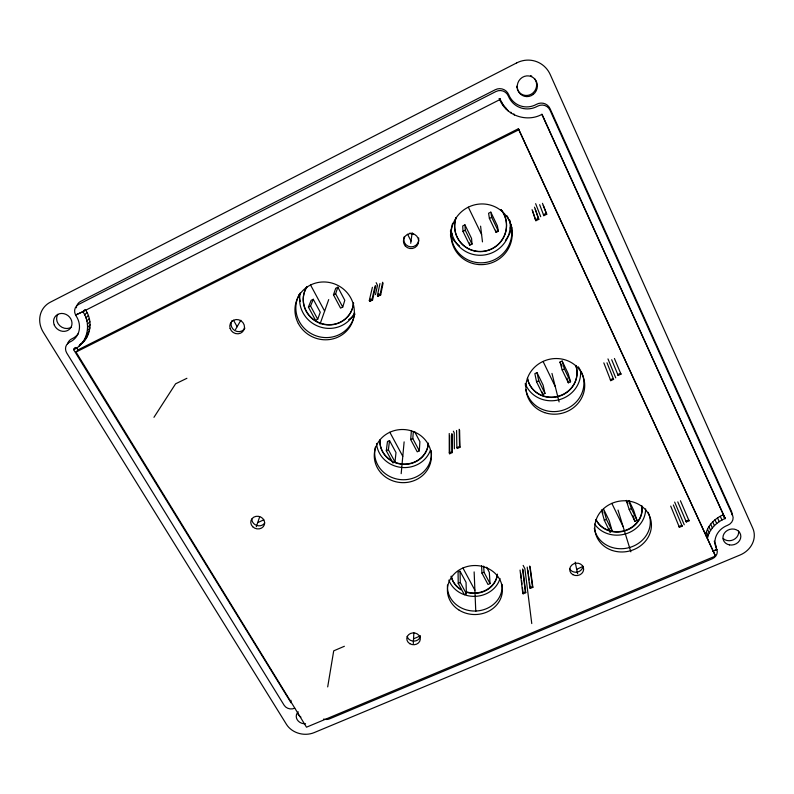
<?xml version="1.0" encoding="UTF-8"?>
<svg xmlns="http://www.w3.org/2000/svg" width="794" height="794" viewBox="0 0 794 794"><rect width="100%" height="100%" fill="white"/><g stroke="black" fill="none" stroke-linecap="round" stroke-linejoin="round"><path stroke-width="1.19" d="M541.845 114.296L723.364 514.72C715.136 518.333 707.355 525.34 705.737 534.719L707.007 537.558M413.297 643.606L413.863 632.729M290.961 702.66L73.653 349.697C87.668 343.425 91.697 323.992 82.844 311.665L499.793 99.637C506.135 115.775 527.186 122.663 542.024 114.296L725.18 518.403C716.903 522.015 709.082 529.082 707.434 538.511M81.186 344.04C91.389 335.793 92.779 320.081 85.315 309.571M411.401 430.507L410.687 439.548L417.227 451.806L419.331 450.843L419.887 441.623L414.547 431.559M419.331 450.843L412.801 438.576L413.307 431.807M401.178 473.661L404.126 441.871M394.995 461.959L395.998 452.56L389.526 440.581L387.472 441.524L386.301 450.744L392.901 462.912L394.995 461.959L388.395 449.781L389.526 440.581M410.726 243.301L412.155 232.662M327.694 686.909L333.708 650.852L344.368 646.276M379.969 283.557L377.448 295.378L377.924 296.281L380.683 294.941L383.095 283.13M380.683 294.941L380.217 294.028L382.639 282.247M377.924 296.281L378.42 293.909M290.584 702.611L291.011 700.258M375.483 294.604L377.517 285.324L376.148 282.684M372.396 287.299L369.309 300.489L369.786 301.392L372.555 300.053L375.79 285.681M372.555 300.053L372.078 299.139L375.056 285.999M369.786 301.392L370.341 298.991M342.73 307.07L344.804 300.281L337.867 287.21L335.733 288.252L333.47 294.812L340.566 308.122L342.73 307.07L335.644 293.75L337.867 287.21M256.323 526.69L259.688 516.795M320.081 323.932L328.716 299.576M317.709 319.248L320.26 312.26L313.263 299.278L311.149 300.321L308.4 307.099L315.555 320.3L317.709 319.248L310.553 306.037L313.263 299.278M235.51 329.52L240.86 320.26M153.957 417.326L175.593 383.81L186.908 378.291M723.235 515.008L725.14 518.611M76.025 352.05L78.159 349.807L518.413 128.727L715.473 556.058L306.504 727.185L76.025 352.05L518.839 129.769L518.413 128.727M84.73 339.187L87.221 336.596M78.963 346.075L83.698 341.42M83.122 341.738L85.613 339.127M86.01 336.448L88.491 333.867M75.301 347.742L73.594 349.509L75.916 347.405M73.653 349.697L75.351 347.931M86.933 333.53L89.414 330.979M87.479 330.502L89.96 327.962M87.648 327.376L90.119 324.865M87.429 324.22L89.911 321.719M86.824 321.064L89.315 318.583M85.851 317.957L88.352 315.496M84.511 314.94L87.022 312.499M84.531 310.047L82.794 311.764L75.589 315.019L76.095 315.883A20.168 18.044 37.5 0 1 69.753 342.095A8.724 7.811 35.4 0 0 66.815 353.132L284.133 705.251A7.632 6.531 9.9 0 0 294.703 708.208M82.794 311.992L84.452 310.265M79.837 344.606L81.484 343.445M724.962 518.75L723.136 515.068M464.937 224.851L462.713 225.943L462.991 231.382L469.76 245.207L472.023 244.105L471.557 238.438L464.937 224.851L465.264 230.27L472.023 244.105M490.821 212.147L488.588 213.249L489.402 218.449L496.101 232.384L498.384 231.272L497.381 225.843L490.821 212.147L491.694 217.328L498.384 231.272M308.4 307.099L310.553 306.037M333.47 294.812L335.644 293.75M462.991 231.382L465.264 230.27M489.402 218.449L491.694 217.328M377.448 295.378L380.217 294.028M542.461 203.324L546.302 213.298L543.384 214.717L543.821 215.68L546.748 214.251L543.314 205.358M369.309 300.489L372.078 299.139M535.305 209.189L538.828 219.303L535.9 220.722L535.454 219.769L538.382 218.34L534.491 207.155M576.682 569.367L582.935 566.42M82.844 311.665L75.589 315.019A8.843 7.97 38 0 1 78.596 304.43L495.942 91.518A9.518 9.171 -70.1 0 1 508.368 96.124A21.984 21.031 -67.1 0 0 537.508 106.217A9.498 9.101 -61.6 0 1 550.053 110.257L732.554 515.197A8.367 7.374 -18 0 1 727.572 525.31A19.026 16.634 -17.4 0 0 716.575 548.803L716.913 549.567A8.258 7.235 -15.8 0 1 712.149 558.837L329.56 718.848A7.612 6.501 8 0 1 323.634 719.066M537.012 372.634L534.858 373.627L536.546 381.745L542.768 394.469L544.972 393.467L543.126 385.15L537.012 372.634L538.749 380.733L544.972 393.467M559.988 362.054L562.162 361.052L568.206 373.656L570.558 381.785L568.335 382.797L562.182 369.964L559.988 362.054L562.003 366.252M386.301 450.744L388.395 449.781M410.687 439.548L412.801 438.576M536.546 381.745L538.749 380.733M562.182 369.964L564.405 368.952L562.162 361.052M257.713 522.601L263.787 519.832M459.587 430.12L459.984 447.28L457.294 448.501L456.858 447.667L459.547 446.446L459.17 429.306M620.977 374.153L620.58 373.279L617.742 374.56L618.149 375.433L620.977 374.153L614.417 358.471M452.252 434.348L452.391 452.54L449.702 453.761L449.265 452.927L451.955 451.707L451.836 433.534M613.583 379.373L613.176 378.5L610.338 379.79L610.755 380.663L613.583 379.373L606.983 362.759M460.063 571.253L458.059 572.117L458.227 583.382L464.341 594.646L466.376 593.773L466.058 582.349L460.063 571.253L460.272 582.508L466.376 593.773M458.227 583.382L460.272 582.508M486.613 567.234L489.312 572.315L490.057 583.6L488.012 584.483L481.958 573.139L484.012 572.256L483.665 566.082M604.323 520.308L606.467 519.385L603.539 509.023L609.187 520.606L612.204 531.136L610.08 532.059L604.323 520.308L601.445 509.937M628.997 500.548L633.562 510.085L637.056 520.467L634.912 521.39L629.225 509.559L631.379 508.626L628.739 500.696M530.114 566.777L532.873 587.312L530.263 588.423L529.856 587.659L532.466 586.548L529.727 566.033M689.063 520.795L688.686 519.991L685.947 521.162L686.314 521.966L689.063 520.795L680.428 500.736M413.545 638.823L419.579 636.252M522.958 569.745L525.747 592.691L523.137 593.803L522.74 593.029L525.35 591.917L522.571 568.99M682.135 526.154L681.758 525.35L679.009 526.521L679.386 527.325L682.135 526.154L673.352 504.964M499.843 98.823L503.287 104.987L508.497 111.21M499.138 98.605L499.793 99.637L499.416 98.605M76.859 348.1L78.149 350.214M722.778 514.323L725.18 518.403L723.364 514.72M233.525 320.28L237.148 326.691M310.563 285.006L324.627 311.119M389.834 432.244L402.786 456.302M462.932 568.008L474.891 590.22M484.012 572.256L490.057 583.6M451.955 451.707L452.391 452.54M525.35 591.917L525.747 592.691M453.364 431.182L454.208 432.799L454.386 448.769M523.147 565.388L524.894 568.752L531.762 623.568M459.547 446.446L459.984 447.28M532.466 586.548L532.873 587.312M407.61 234.299L411.024 241.078M720.227 516.358L722.034 520.04M606.467 519.385L612.204 531.136M601.961 510.989L602.983 513.093M468.321 207.174L481.601 234.558M543.076 361.439L555.264 386.609M611.846 503.376L623.091 526.581M717.488 517.926L719.265 521.628M564.405 368.952L570.558 381.785M631.379 508.626L637.056 520.467M626.377 500.409L627.905 503.585M714.947 519.772L716.714 523.484M712.655 521.856L714.401 525.578M538.382 218.34L538.828 219.303M535.642 203.671L540.714 216.722M607.976 358.918L615.747 377.865M674.672 502.086L684.239 524.774M710.63 524.149L712.357 527.881M546.302 213.298L546.748 214.251M518.839 129.769L715.473 556.058M708.903 526.611L710.62 530.362M707.504 529.221L709.211 532.982M706.442 531.94L708.139 535.712M513.867 113.889L514.353 115.031M677.778 501.868L686.314 521.966M510.85 112.182L511.306 113.304M611.688 359.722L618.149 375.433M670.702 506.096L679.386 527.325M505.52 107.696L505.947 108.788M603.827 362.878L610.755 380.663M503.287 104.987L503.694 106.059M539.652 204.693L543.821 215.68M501.391 102.019L501.778 103.071M499.773 98.714L500.22 99.855M499.664 98.635L500.051 99.667M499.545 98.595L499.922 99.627M532.496 210.559L535.9 220.722M532.059 209.646L535.454 219.769M632.987 515.614L634.912 521.39M626.238 500.478L629.225 509.559M618 510.056L630.863 551.83M567.025 378.143L568.335 382.797M609.087 528.536L610.08 532.059M551.969 373.418L559.095 401.923M542.262 392.087L542.768 394.469M575.174 562.162L577.615 573.774M495.714 230.2L496.101 232.384M527.901 570.281L528.377 573.913M528.685 576.325L529.161 579.957M529.469 582.379L530.263 588.423M527.206 567.115L529.856 587.659M480.588 226.151L482.474 241.882M520.725 573.238L521.291 578.082M521.579 580.493L522.005 584.126M522.432 587.759L523.137 593.803M520.05 570.072L522.74 593.029M469.591 242.934L469.76 245.207M481.561 565.725L481.958 573.139M474.137 571.908L475.775 611.39M456.58 430.497L456.858 447.667M449.662 435.529L449.702 453.761M449.245 433.504L449.265 452.927M244.88 328.17A7.444 6.987 31.2 0 1 234.835 330.572A7.444 6.987 31.2 0 1 232.066 320.607M582.905 566.251A6.938 6.183 -8 0 1 577.218 572.107A6.938 6.183 -8 0 1 569.665 568.752M420.423 635.676A6.709 5.895 3.6 0 1 414.21 641.115A6.709 5.895 3.6 0 1 407.163 636.322M264.68 523.067A6.957 6.263 16.2 0 1 256.869 525.489A6.957 6.263 16.2 0 1 251.847 519.077M413.565 233.734A7.225 7.176 21.2 0 1 409.893 233.059M418.666 237.922A7.563 7.493 15.6 0 1 410.766 246.865A7.563 7.493 15.6 0 1 404.096 236.91M581.416 371.91A29.358 27.572 -15 0 1 563.154 410.161A29.358 27.572 -15 0 1 525.866 389.487M525.459 385.904A29.358 27.572 -15 0 1 525.469 383.482M578.201 366.768A29.358 27.572 -15 0 1 579.63 368.744M648.112 512.279A28.296 25.348 -12.4 0 1 629.811 547.443A28.296 25.348 -12.4 0 1 594.319 528.258M502.016 584.374A27.353 24.396 -0.7 0 1 475.07 611.043A27.353 24.396 -0.7 0 1 447.488 585.029M508.984 219.452A30.559 30.043 -30.9 0 1 486.99 262.238A30.559 30.043 -30.9 0 1 451.081 231.004M451.181 229.893A30.559 30.043 -30.9 0 1 452.669 223.253M506.741 215.541A30.559 30.043 -30.9 0 1 508.488 218.449M354.69 313.084A29.735 28.544 25 0 1 315.684 335.703A29.735 28.544 25 0 1 300.201 293.036M431.281 450.744A28.405 26.43 5.3 0 1 401.466 479.685A28.405 26.43 5.3 0 1 375.373 447.111M300.916 717.121A8.208 6.997 9.1 0 1 297.561 712.923M305.561 723.751A8.258 7.037 9 0 1 297.234 719.751A8.258 7.037 9 0 1 298.236 711.821M530.67 75.619A10.372 9.915 -67.5 0 1 531.752 76.155M534.471 78.517A10.372 9.915 -67.5 0 1 531.375 94.099A10.372 9.915 -67.5 0 1 517.162 88.67M516.854 87.479A10.372 9.915 -67.5 0 1 516.696 86.258M78.219 333.718A19.185 17.18 37.6 0 1 71.946 338.78A9.488 8.506 35.5 0 0 67.599 343.871M76.403 307.754A9.617 8.684 38.1 0 1 76.561 306.752M76.839 305.769A9.617 8.684 38.1 0 1 80.73 301.343L495.218 89.742A10.352 9.975 -70.3 0 1 508.736 94.754A20.912 19.999 -67.3 0 0 536.456 104.351A10.332 9.905 -61.9 0 1 550.103 108.758L731.413 511.227A9.111 8.029 -18.1 0 1 732.008 514.859M714.282 541.121A18.113 15.85 -17.5 0 0 715.543 544.624A8.992 7.88 -15.9 0 1 716.307 548.148M452.143 234.17A32.614 32.117 -38.6 0 1 450.377 231.054M738.599 531.117A8.982 7.88 -17.6 0 1 733.537 539.721A8.982 7.88 -17.6 0 1 723.215 538.57M71.539 327.078A9.518 8.536 37.7 0 1 59.828 325.748A9.518 8.536 37.7 0 1 57.823 314.374M354.888 314.484A32.187 31.035 26.6 0 1 348.635 319.635M300.41 301.551A32.187 31.035 26.6 0 1 299.06 294.663M511.912 227.193A33.07 32.554 -36.7 0 1 505.45 240.324M459.518 246.031A33.07 32.554 -36.7 0 1 450.397 234.905M428.343 443.449A24.267 22.659 5.3 0 1 402.766 464.341A24.267 22.659 5.3 0 1 379.909 440.303M428.363 443.121A24.257 22.649 5.3 0 1 394.658 462.128M390.946 460.232A24.257 22.649 5.3 0 1 379.959 439.975M430.398 450.287A27.73 25.894 5.3 0 1 400.762 467.358A27.73 25.894 5.3 0 1 376.515 443.469M353.509 303.179A25.378 24.425 25.8 0 1 320.488 323.466A25.378 24.425 25.8 0 1 306.941 286.793M353.578 302.931A25.368 24.416 25.8 0 1 320.578 323.208A25.368 24.416 25.8 0 1 307.04 286.565M354.511 312.905A29.001 27.919 25.8 0 1 319.377 326.711A29.001 27.919 25.8 0 1 300.182 293.82M501.123 209.775A26.083 25.656 -34 0 1 484.806 251.251A26.083 25.656 -34 0 1 456.074 217.804M501.083 209.596A26.063 25.646 -34.1 0 1 484.777 251.043A26.063 25.646 -34.1 0 1 456.064 217.616M509.808 220.226A29.805 29.328 -34 0 1 484.926 254.904A29.805 29.328 -34 0 1 451.151 229.694M511.267 224.623A32.753 32.246 -38 0 1 510.214 228.116M580.474 369.815A28.653 26.976 -15.6 0 1 558.589 399.878A28.653 26.976 -15.6 0 1 525.271 383.651M575.858 365.706A25.071 23.612 -15.6 0 1 558.103 396.573A25.071 23.612 -15.6 0 1 527.504 378.48M575.769 365.429A25.051 23.592 -15.6 0 1 558.023 396.275A25.051 23.592 -15.6 0 1 527.454 378.182M645.631 508.875A27.631 24.862 -12.7 0 1 625.593 533.896A27.631 24.862 -12.7 0 1 594.587 524.06M641.959 506.215A24.177 21.756 -12.7 0 1 624.66 530.978A24.177 21.756 -12.7 0 1 596.066 519.881M641.82 505.847A24.167 21.746 -12.8 0 1 624.541 530.591A24.167 21.746 -12.8 0 1 595.966 519.504M500.022 578.479A26.728 23.949 -0.8 0 1 475.04 596.354A26.728 23.949 -0.8 0 1 448.838 580.096M497.481 574.131A23.393 20.962 -0.8 0 1 466.445 592.264M461.026 589.833A23.393 20.962 -0.8 0 1 451.22 576.513M497.322 574.816A23.373 20.952 -0.8 0 1 466.435 591.848M461.026 589.416A23.373 20.952 -0.8 0 1 451.22 576.107M516.705 62.895L50.359 302.186A23.979 21.478 37.6 0 0 43.333 332.319L286.416 724.307A20.654 17.597 9 0 0 314.206 732.594L740.038 555.026A22.639 19.82 -17.5 0 0 752.791 528.258L550.252 74.596A26.142 25.001 -67.3 0 0 516.705 62.895M716.913 549.567L712.575 551.235L716.913 549.567M252.72 526.74A6.997 6.292 16.2 0 0 264.392 524.685A6.997 6.292 16.2 0 0 256.025 516.348A6.997 6.292 16.2 0 0 252.72 526.74M409.823 643.706A6.749 5.925 3.6 0 0 420.274 639.269A6.749 5.925 3.6 0 0 410.538 633.463A6.749 5.925 3.6 0 0 409.823 643.706M572.821 574.648A6.977 6.213 -8 0 0 583.64 569.566A6.977 6.213 -8 0 0 573.605 563.869A6.977 6.213 -8 0 0 572.821 574.648M459.2 610.189A27.502 24.505 -0.7 0 0 502.314 592.036A27.502 24.505 -0.7 0 0 463.23 567.879A27.502 24.505 -0.7 0 0 459.2 610.189M612.412 550.51A28.455 25.468 -12.4 0 0 651.179 521.737A28.455 25.468 -12.4 0 0 605.772 506.88A28.455 25.468 -12.4 0 0 612.412 550.51M544.684 412.632A29.527 27.711 -14.9 0 0 584.364 381.229A29.527 27.711 -14.9 0 0 536.843 365.26A29.527 27.711 -14.9 0 0 544.684 412.632M381.368 473.363A28.564 26.559 5.3 0 0 429.852 464.937A28.564 26.559 5.3 0 0 397.199 429.961A28.564 26.559 5.3 0 0 381.368 473.363M298.326 323.476A29.904 28.703 24.8 0 0 349.717 327.128A29.904 28.703 24.8 0 0 325.877 282.039A29.904 28.703 24.8 0 0 298.326 323.476M478.99 264.571A30.738 30.212 -30.3 0 0 509.351 221.03A30.738 30.212 -30.3 0 0 456.53 217.298A30.738 30.212 -30.3 0 0 478.99 264.571M405.268 245.961A7.612 7.543 15.2 0 0 418.21 243.579A7.612 7.543 15.2 0 0 409.605 233.644A7.612 7.543 15.2 0 0 405.268 245.961M230.131 328.458A7.483 7.017 31 0 0 242.587 331.783A7.483 7.017 31 0 0 238.726 319.793A7.483 7.017 31 0 0 230.131 328.458M533.26 94.417A10.451 9.994 -67.3 0 0 531.365 76.601A10.451 9.994 -67.3 0 0 517.301 87.687A10.451 9.994 -67.3 0 0 533.26 94.417M54.27 325.014A9.597 8.595 37.6 0 0 70.14 328.547A9.597 8.595 37.6 0 0 63.897 313.67A9.597 8.595 37.6 0 0 54.27 325.014M729.478 544.902A9.052 7.93 -17.5 0 0 740.554 534.431A9.052 7.93 -17.5 0 0 725.607 531.732A9.052 7.93 -17.5 0 0 729.478 544.902"/></g></svg>
